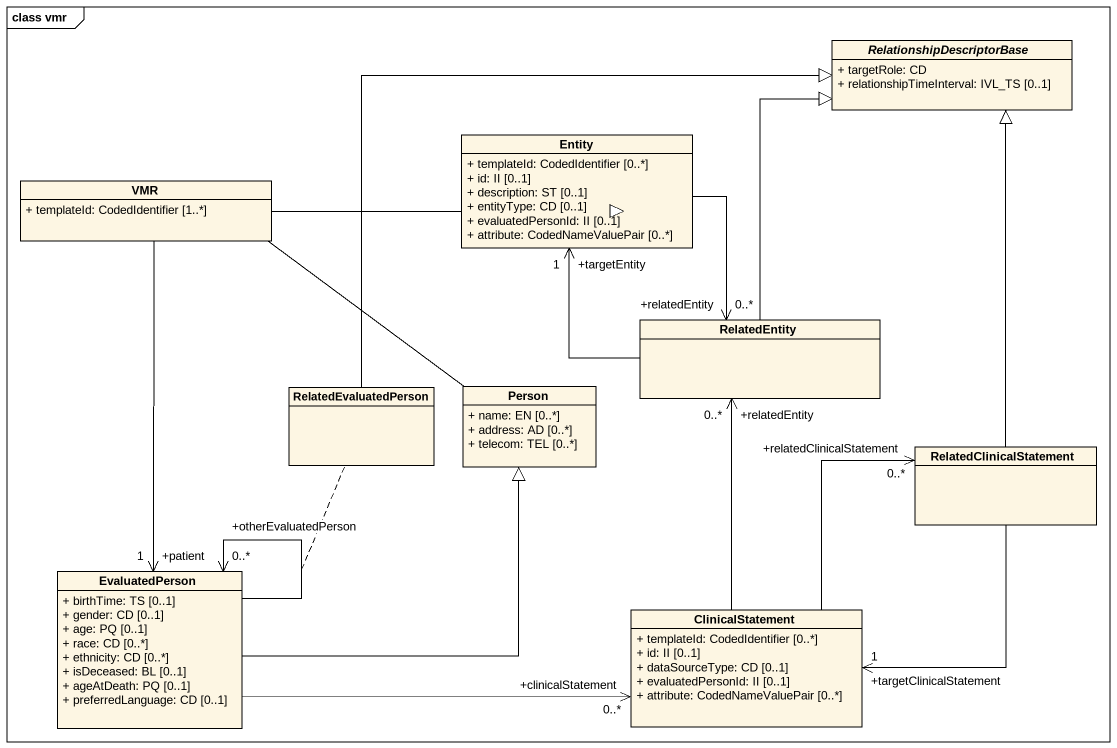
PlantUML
@startuml
mainframe class vmr
hide circle
hide empty members
skinparam classAttributeIconSize 0
abstract class RelationshipDescriptorBase {
  + targetRole: CD
  + relationshipTimeInterval: IVL_TS [0..1]
}
class "Entity" as Entity_ {
  + templateId: CodedIdentifier [0..*]
  + id: II [0..1]
  + description: ST [0..1]
  + entityType: CD [0..1]
  + evaluatedPersonId: II [0..1]
  + attribute: CodedNameValuePair [0..*]
}
class VMR {
  + templateId: CodedIdentifier [1..*]
}
class RelatedEntity
class RelatedEvaluatedPerson
class "Person" as Person_ {
  + name: EN [0..*]
  + address: AD [0..*]
  + telecom: TEL [0..*]
}
class RelatedClinicalStatement
class EvaluatedPerson {
  + birthTime: TS [0..1]
  + gender: CD [0..1]
  + age: PQ [0..1]
  + race: CD [0..*]
  + ethnicity: CD [0..*]
  + isDeceased: BL [0..1]
  + ageAtDeath: PQ [0..1]
  + preferredLanguage: CD [0..1]
}
class ClinicalStatement {
  + templateId: CodedIdentifier [0..*]
  + id: II [0..1]
  + dataSourceType: CD [0..1]
  + evaluatedPersonId: II [0..1]
  + attribute: CodedNameValuePair [0..*]
}
Entity_ --> "+relatedEntity\n0..*" RelatedEntity
VMR --> "+patient\n1" EvaluatedPerson
RelatedEntity -up-|> RelationshipDescriptorBase
RelatedEntity -up-> "+targetEntity\n1" Entity_
RelatedEvaluatedPerson -right-|> RelationshipDescriptorBase
Person_ -up-|> Entity_
RelatedClinicalStatement -up-|> RelationshipDescriptorBase
RelatedClinicalStatement --> "+targetClinicalStatement\n1" ClinicalStatement
EvaluatedPerson -right-|> Person_
EvaluatedPerson --> "+otherEvaluatedPerson\n0..*" EvaluatedPerson
(EvaluatedPerson, EvaluatedPerson) .. RelatedEvaluatedPerson
EvaluatedPerson -right-> "+clinicalStatement\n0..*" ClinicalStatement
ClinicalStatement -up-> "+relatedEntity\n0..*" RelatedEntity
ClinicalStatement -up-> "+relatedClinicalStatement\n0..*" RelatedClinicalStatement
@enduml
